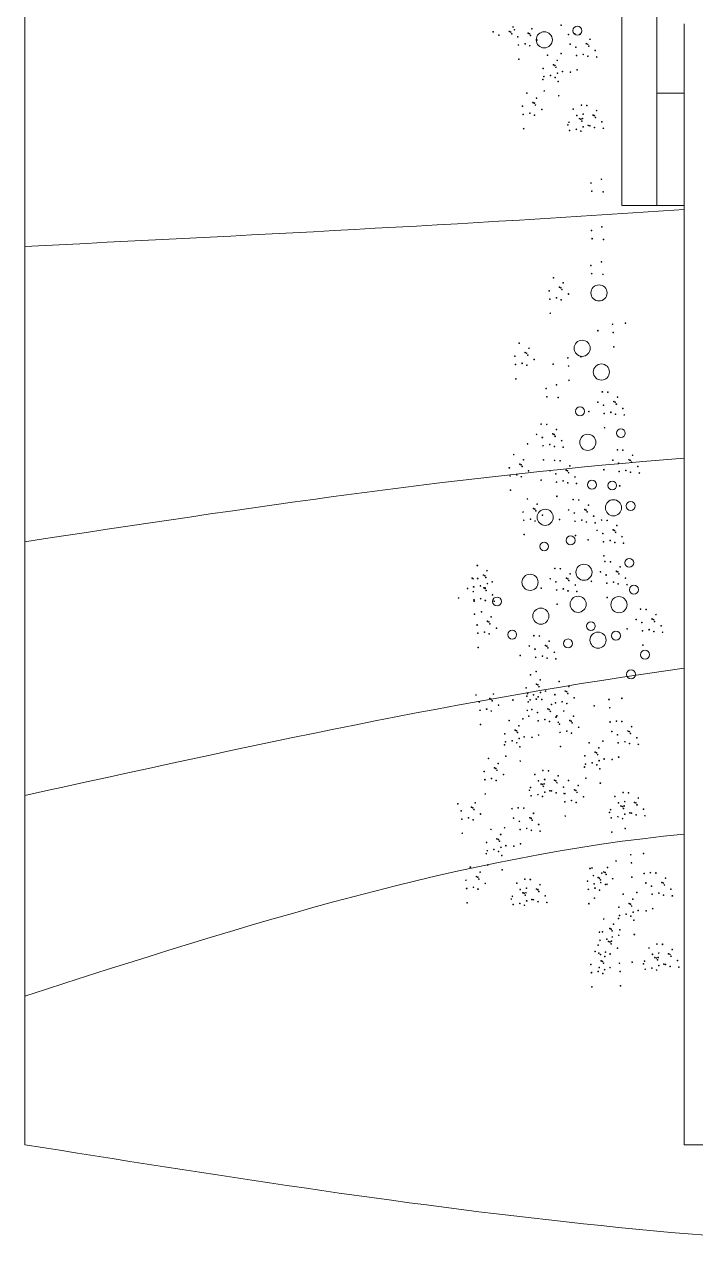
# Model space of a CAD drawing. Header units: millimetres. Extents: x 19901 to 59163, y 13732 to 30178.
# Drawn here: x 37666 to 37971, y 26802 to 27366 of the extents above; entities that cross this region are included whole.
import ezdxf

# ---------------------------------------------------------------- set-up
doc = ezdxf.new("R2010")
doc.units = ezdxf.units.MM
doc.layers.get('0').update_dxf_attribs({"lineweight": 18})
for name, color, linetype, lineweight in [('Curve di livello', 6, 'Continuous', 9), ('Pavimentazione esterna', 51, 'Continuous', 15), ('Vegetazione', 53, 'Continuous', 9), ('Verde', 86, 'Continuous', 5), ('Wall', 255, 'Continuous', 20)]:
    doc.layers.add(name, color=color, linetype=linetype, lineweight=lineweight)

msp = doc.modelspace()

# ---------------------------------------------------------------- linework, layer by layer
for p, q in [((37665.74, 27388.88), (37665.74, 27264.85)), ((37665.74, 27388.88), (37665.74, 27264.85)), ((37665.74, 27264.85), (37665.74, 27130.54)), ((37665.74, 27264.85), (37665.74, 27130.54)), ((37665.74, 27130.54), (37665.74, 27015.08)), ((37665.74, 27130.54), (37665.74, 27015.08)), ((37665.74, 27015.08), (37665.74, 26923.8)), ((37665.74, 27015.08), (37665.74, 26923.8)), ((37665.76, 26923.86), (37665.83, 26856.18)), ((37665.76, 26923.86), (37665.83, 26856.18))]:
    msp.add_line(p, q)
at = {"layer": 'Curve di livello'}
for points in [[(37665.74, 27264.85), (37765.81, 27269.86), (37865.88, 27274.86), (37965.82, 27281.63)], [(37665.74, 27130.54), (37765.66, 27145.66), (37865.58, 27160.79), (37965.82, 27168.52)], [(37665.74, 27015.08), (37765.76, 27037.12), (37865.79, 27059.16), (37965.82, 27073.01)], [(37665.76, 26923.86), (37765.62, 26955.93), (37865.48, 26988), (37965.82, 26997.47)]]:
    msp.add_open_spline(points, degree=3, dxfattribs=at)
msp.add_open_spline([(37665.83, 26856.18), (37835.32, 26829.23), (38152.79, 26778.76), (38635.41, 26892.88), (39036.5, 26801.27), (39289.47, 26819.62), (39375.91, 26827.5)], degree=3, knots=[0, 0, 0, 0, 510.207258, 955.712193, 1456.747415, 1716.625225, 1716.625225, 1716.625225, 1716.625225], dxfattribs=at)
at = {"layer": 'Pavimentazione esterna'}
msp.add_line((37953.37, 27283.51), (37965.82, 27283.51), dxfattribs=at)
for points in [[(37965.82, 27334.51), (37953.37, 27334.51), (37953.37, 27409.51)], [(37937.37, 27384.51), (37953.37, 27384.51), (37953.37, 27283.51), (37937.37, 27283.51), (37937.37, 27384.51)]]:
    msp.add_lwpolyline(points, dxfattribs=at)
at = {"layer": 'Vegetazione'}
for centre, radius in [((37917.2, 27363), 2.02), ((37902.13, 27358.84), 3.67), ((37927.03, 27243.71), 3.67), ((37919.37, 27218.52), 3.67), ((37928.11, 27207.72), 3.67), ((37918.4, 27189.82), 2.02), ((37921.92, 27175.74), 3.67), ((37936.98, 27179.91), 2.02), ((37923.84, 27156.45), 2.02), ((37933.04, 27156.11), 2.02), ((37902.55, 27141.64), 3.67), ((37933.6, 27145.97), 3.67), ((37941.46, 27146.79), 2.02), ((37902.08, 27128.34), 2.02), ((37914.1, 27131.13), 2.02), ((37940.79, 27120.92), 2.02), ((37920.18, 27116.63), 3.67), ((37895.66, 27112.05), 3.67), ((37917.52, 27102.06), 3.67), ((37936.1, 27101.88), 3.67), ((37942.92, 27108.7), 2.02), ((37880.64, 27103.35), 2.02), ((37900.57, 27096.68), 3.67), ((37887.54, 27088.24), 2.02), ((37923.33, 27092.1), 2.02), ((37926.59, 27085.75), 3.67), ((37934.75, 27087.76), 2.02), ((37912.95, 27084.25), 2.02), ((37947.97, 27079.14), 2.02), ((37941.6, 27070.19), 2.02)]:
    msp.add_circle(centre, radius, dxfattribs=at)
at = {"layer": 'Verde'}
for centre in [(37887.88, 27364.68), (37909.81, 27365.46), (37878.87, 27362.45), (37881.47, 27361.03), (37886.19, 27362.68), (37886.83, 27362.41), (37887.31, 27361.57), (37888.52, 27363.43), (37890.04, 27360.23), (37894.77, 27361.89), (37895.41, 27361.62), (37895.88, 27360.78), (37896.46, 27363.89), (37913.15, 27361.22), (37915.99, 27361.57), (37918.5, 27361.42), (37922.93, 27359.1), (37890.35, 27356.51), (37893.4, 27357.03), (37895.51, 27356.16), (37898.83, 27358.8), (37913.91, 27356.87), (37916.52, 27355.44), (37921.24, 27357.1), (37921.88, 27356.82), (37922.36, 27355.99), (37925.3, 27354.01), (37890.56, 27350.01), (37903.59, 27351.8), (37908.03, 27349.48), (37909.82, 27352.56), (37916.83, 27351.72), (37919.87, 27352.24), (37921.98, 27351.36), (37925.98, 27351.04), (37901.61, 27345.82), (37901.92, 27342.1), (37904.97, 27342.62), (37906.34, 27347.48), (37906.98, 27347.2), (37907.45, 27346.37), (37908.18, 27343.63), (37910.4, 27344.39), (37914.02, 27344.17), (37917.03, 27345.22), (37901.48, 27340.74), (37907.08, 27341.74), (37908.49, 27339.91), (37894.22, 27334.63), (37898.65, 27332.31), (37902.13, 27335.6), (37908.69, 27333.41), (37892.24, 27328.65), (37895.59, 27325.44), (37896.96, 27330.31), (37897.6, 27330.03), (37898.08, 27329.19), (37901.03, 27327.22), (37915.34, 27327.32), (37919.01, 27329.12), (37921.52, 27328.97), (37925.95, 27326.65), (37892.55, 27324.93), (37897.7, 27324.57), (37912.84, 27320.11), (37913.36, 27321.34), (37916.93, 27324.42), (37918.09, 27323), (37918.73, 27322.72), (37919.2, 27321.88), (37919.54, 27322.99), (37919.77, 27325), (37922.15, 27319.91), (37922.89, 27319.79), (37924.26, 27324.65), (37924.9, 27324.38), (37925.38, 27323.54), (37928.32, 27321.56), (37892.75, 27318.43), (37913.67, 27317.62), (37916.71, 27318.13), (37918.83, 27317.26), (37919.85, 27319.27), (37925, 27318.92), (37929, 27318.6), (37923.39, 27293.74), (37928.11, 27295.4), (37923.7, 27290.02), (37928.86, 27289.66), (37923.63, 27272.12), (37928.36, 27273.77), (37923.94, 27268.39), (37929.1, 27268.04), (37928.1, 27257.87), (37923.38, 27256.21), (37923.69, 27252.49), (37928.84, 27252.13), (37906.32, 27250.63), (37909.07, 27246.31), (37910.75, 27248.31), (37904.34, 27244.65), (37904.65, 27240.93), (37907.69, 27241.45), (37909.71, 27246.04), (37909.81, 27240.58), (37910.18, 27245.2), (37913.13, 27243.22), (37904.85, 27234.43), (37933.21, 27229.43), (37939.05, 27229.97), (37926.52, 27226.54), (37933.52, 27225.7), (37890.71, 27220.85), (37895.15, 27218.53), (37933.73, 27219.2), (37888.73, 27214.88), (37893.46, 27216.54), (37894.1, 27216.26), (37894.58, 27215.42), (37897.52, 27213.44), (37912.9, 27214.16), (37918.74, 27214.71), (37889.04, 27211.15), (37892.09, 27211.67), (37894.2, 27210.8), (37906.2, 27211.28), (37913.21, 27210.44), (37889.25, 27204.65), (37907.67, 27201.87), (37913.41, 27203.94), (37902.95, 27200.21), (37903.26, 27196.48), (37908.42, 27196.13), (37928.55, 27198.72), (37931.06, 27198.56), (37935.49, 27196.25), (37926.47, 27194.02), (37929.08, 27192.59), (37933.8, 27194.25), (37934.44, 27193.97), (37934.92, 27193.13), (37937.86, 27191.16), (37922.38, 27189.7), (37929.39, 27188.87), (37932.43, 27189.38), (37934.54, 27188.51), (37938.54, 27188.19), (37898.65, 27179.36), (37900.72, 27184.06), (37903.23, 27183.91), (37905.98, 27179.59), (37906.62, 27179.31), (37907.67, 27181.59), (37929.59, 27182.37), (37894.56, 27175.05), (37901.25, 27177.93), (37901.56, 27174.21), (37904.61, 27174.72), (37906.72, 27173.85), (37907.09, 27178.47), (37910.04, 27176.5), (37910.72, 27173.53), (37888.21, 27170.15), (37892.64, 27167.83), (37901.77, 27167.71), (37906.82, 27167.51), (37909.33, 27167.36), (37933.31, 27167.61), (37935.39, 27172.31), (37937.9, 27172.16), (37940.64, 27167.84), (37941.28, 27167.56), (37942.33, 27169.84), (37886.23, 27164.17), (37890.95, 27165.83), (37891.59, 27165.55), (37892.07, 27164.72), (37895.01, 27162.74), (37904.75, 27162.82), (37912.07, 27163.05), (37912.71, 27162.77), (37913.19, 27161.93), (37913.76, 27165.05), (37929.22, 27163.3), (37935.92, 27166.18), (37936.23, 27162.46), (37939.27, 27162.97), (37941.38, 27162.1), (37941.76, 27166.72), (37944.7, 27164.75), (37945.38, 27161.78), (37886.54, 27160.45), (37889.58, 27160.97), (37891.69, 27160.09), (37900.65, 27158.5), (37907.35, 27161.39), (37907.66, 27157.67), (37910.7, 27158.18), (37912.81, 27157.31), (37916.14, 27159.96), (37916.81, 27156.99), (37886.74, 27153.95), (37907.86, 27151.17), (37936.43, 27155.96), (37894.45, 27149.98), (37897.2, 27145.67), (37897.84, 27145.39), (37898.89, 27147.67), (37913.21, 27144.98), (37915.28, 27149.68), (37917.79, 27149.52), (37920.54, 27145.21), (37921.17, 27144.93), (37922.22, 27147.21), (37892.47, 27144.01), (37892.78, 27140.29), (37895.83, 27140.8), (37897.94, 27139.93), (37898.31, 27144.55), (37901.26, 27142.58), (37909.12, 27140.66), (37915.81, 27143.55), (37916.12, 27139.83), (37919.16, 27140.34), (37921.28, 27139.47), (37921.65, 27144.09), (37924.6, 27142.12), (37925.28, 27139.15), (37928.21, 27140.38), (37930.72, 27140.23), (37892.99, 27133.79), (37926.14, 27135.69), (37928.74, 27134.26), (37933.47, 27135.92), (37934.1, 27135.64), (37934.58, 27134.8), (37935.15, 27137.91), (37916.32, 27133.33), (37922.05, 27131.37), (37929.05, 27130.54), (37932.09, 27131.05), (37934.21, 27130.18), (37937.53, 27132.82), (37938.21, 27129.86), (37929.25, 27124.04), (37871.67, 27119.67), (37876.1, 27117.35), (37906.92, 27118.4), (37909.43, 27118.25), (37927.66, 27116.81), (37929.73, 27121.51), (37932.24, 27121.36), (37934.99, 27117.05), (37935.63, 27116.77), (37936.67, 27119.04), (37869.31, 27113.95), (37869.69, 27113.69), (37871.82, 27113.8), (37874.41, 27115.35), (37875.05, 27115.07), (37875.53, 27114.23), (37876.25, 27111.48), (37878.48, 27112.26), (37904.85, 27113.7), (37907.45, 27112.28), (37912.18, 27113.94), (37912.82, 27113.66), (37913.29, 27112.82), (37913.87, 27115.93), (37923.57, 27112.5), (37930.26, 27115.39), (37930.57, 27111.66), (37933.61, 27112.18), (37935.73, 27111.31), (37936.1, 27115.93), (37939.05, 27113.95), (37939.73, 27110.99), (37867.24, 27109.25), (37869.84, 27107.83), (37870, 27109.97), (37873.04, 27110.48), (37874.57, 27109.48), (37875.15, 27109.61), (37875.2, 27109.21), (37875.68, 27108.37), (37878.63, 27106.39), (37900.76, 27109.39), (37907.76, 27108.55), (37910.8, 27109.07), (37912.92, 27108.2), (37916.24, 27110.84), (37916.92, 27107.88), (37863.15, 27104.94), (37870.15, 27104.1), (37870.2, 27103.47), (37873.19, 27104.62), (37875.31, 27103.75), (37879.31, 27103.43), (37907.96, 27102.05), (37930.77, 27105.16), (37945.98, 27099.84), (37870.35, 27097.6), (37873.55, 27098.62), (37876.3, 27094.3), (37877.99, 27096.3), (37943.91, 27095.14), (37948.49, 27099.69), (37951.24, 27095.37), (37951.88, 27095.1), (37952.35, 27094.26), (37952.93, 27097.37), (37871.57, 27092.64), (37871.88, 27088.92), (37874.92, 27089.44), (37876.94, 27094.02), (37877.04, 27088.56), (37877.41, 27093.19), (37880.36, 27091.21), (37939.82, 27090.83), (37946.51, 27093.71), (37946.82, 27089.99), (37949.86, 27090.51), (37951.98, 27089.64), (37955.3, 27092.28), (37955.98, 27089.32), (37895.31, 27083.08), (37897.38, 27087.78), (37899.89, 27087.63), (37902.64, 27083.31), (37903.28, 27083.03), (37904.32, 27085.31), (37947.03, 27083.49), (37872.08, 27082.42), (37891.22, 27078.77), (37897.91, 27081.65), (37898.22, 27077.93), (37901.26, 27078.44), (37903.38, 27077.57), (37903.75, 27082.19), (37906.7, 27080.22), (37907.38, 27077.25), (37895.87, 27069.99), (37898.42, 27071.43), (37900.31, 27067.67), (37908.93, 27066.92), (37871.04, 27060.77), (37878.98, 27061.23), (37893.89, 27064.01), (37894.2, 27060.29), (37894.54, 27061.4), (37897.25, 27060.81), (37898.62, 27065.67), (37899.26, 27065.39), (37899.73, 27064.56), (37900.38, 27061.94), (37902.68, 27062.58), (37906.95, 27060.94), (37911.68, 27062.6), (37912.32, 27062.32), (37912.79, 27061.49), (37913.37, 27064.6), (37872.57, 27057.58), (37877.29, 27059.23), (37877.93, 27058.96), (37878.41, 27058.12), (37881.35, 27056.14), (37887.84, 27058.52), (37894.85, 27057.68), (37895.67, 27058.56), (37898.51, 27058.91), (37899.36, 27059.94), (37901.02, 27058.76), (37905.45, 27056.44), (37907.26, 27057.22), (37910.3, 27057.74), (37912.42, 27056.86), (37915.74, 27059.51), (37924.89, 27055.85), (37931.58, 27058.73), (37931.89, 27055.01), (37937.42, 27059.28), (37872.88, 27053.85), (37875.92, 27054.37), (37878.03, 27053.5), (37886.12, 27049.14), (37892.34, 27049.9), (37894.41, 27053.79), (37895.05, 27051.18), (37896.44, 27054.21), (37899.04, 27052.78), (37899.35, 27049.06), (37902.39, 27049.58), (37903.76, 27054.44), (37904.4, 27054.16), (37904.88, 27053.33), (37907.46, 27050.72), (37907.83, 27051.35), (37910.97, 27053.5), (37913.72, 27049.19), (37915.4, 27051.18), (37873.08, 27047.35), (37888.86, 27044.82), (37889.5, 27044.54), (37889.98, 27043.71), (37890.55, 27046.82), (37904.5, 27048.71), (37908.5, 27048.39), (37908.99, 27047.53), (37909.3, 27043.8), (37912.34, 27044.32), (37914.36, 27048.91), (37914.46, 27043.45), (37914.83, 27048.07), (37917.78, 27046.09), (37932.09, 27048.51), (37932.86, 27044.16), (37934.94, 27048.86), (37937.44, 27048.71), (37940.19, 27044.4), (37940.83, 27044.12), (37941.88, 27046.39), (37884.01, 27038.09), (37884.13, 27043.16), (37884.45, 27039.44), (37887.49, 27039.96), (37889.6, 27039.09), (37890.7, 27040.97), (37892.92, 27041.73), (37896.54, 27041.51), (37899.55, 27042.56), (37922.54, 27039.09), (37928.77, 27039.85), (37935.46, 27042.74), (37935.77, 27039.01), (37938.82, 27039.53), (37940.93, 27038.66), (37941.31, 27043.28), (37944.25, 27041.3), (37944.93, 27038.34), (37884.65, 27032.94), (37891.01, 27037.25), (37909.5, 27037.3), (37920.56, 27033.12), (37925.29, 27034.78), (37925.93, 27034.5), (37926.4, 27033.66), (37926.97, 27036.77), (37935.98, 27032.51), (37876.74, 27031.97), (37879.49, 27027.65), (37880.12, 27027.37), (37880.6, 27026.53), (37881.17, 27029.65), (37891.21, 27030.75), (37901.53, 27026.46), (37920.43, 27028.04), (37920.87, 27029.39), (37923.91, 27029.91), (37926.03, 27029.04), (37927.13, 27030.92), (37927.44, 27027.2), (37929.35, 27031.68), (37932.97, 27031.47), (37874.76, 27025.99), (37875.07, 27022.27), (37878.11, 27022.78), (37880.23, 27021.91), (37883.55, 27024.56), (37897.86, 27024.66), (37899.46, 27021.76), (37902.3, 27022.34), (37904.04, 27026.31), (37906.78, 27021.99), (37907.42, 27021.72), (37907.9, 27020.88), (37908.47, 27023.99), (37913.17, 27021.92), (37921.07, 27022.89), (37875.27, 27015.77), (37895.36, 27017.45), (37895.88, 27018.68), (37899.24, 27015.47), (37900.61, 27020.34), (37901.25, 27020.06), (37901.72, 27019.23), (37902.06, 27020.34), (37902.37, 27016.61), (37904.67, 27017.25), (37905.41, 27017.13), (37907.52, 27016.26), (37910.85, 27018.9), (37911.19, 27015.94), (37911.52, 27015.94), (37915.91, 27017.6), (37916.55, 27017.32), (37917.03, 27016.49), (37917.6, 27019.6), (37927.64, 27020.7), (37937.96, 27016.41), (37940.46, 27016.26), (37862.78, 27011.29), (37869.03, 27009.76), (37870.72, 27011.75), (37896.19, 27014.96), (37901.35, 27014.6), (37911.5, 27012.22), (37914.54, 27012.74), (37916.65, 27011.87), (37919.98, 27014.51), (37934.29, 27014.61), (37935.88, 27011.71), (37937.04, 27010.29), (37937.67, 27010.02), (37938.48, 27010.29), (37938.72, 27012.29), (37943.21, 27011.95), (37943.85, 27011.67), (37944.32, 27010.83), (37944.9, 27013.94), (37864.31, 27008.1), (37864.62, 27004.37), (37867.66, 27004.89), (37869.67, 27009.48), (37869.78, 27004.02), (37870.15, 27008.64), (37873.1, 27006.66), (37887.41, 27009.08), (37888.18, 27004.73), (37890.25, 27009.43), (37892.76, 27009.28), (37895.51, 27004.96), (37896.15, 27004.69), (37897.19, 27006.96), (37911.7, 27005.72), (37931.79, 27007.4), (37932.31, 27008.63), (37932.62, 27004.91), (37935.66, 27005.43), (37937.78, 27004.56), (37938.15, 27009.18), (37938.79, 27006.57), (37941.1, 27007.2), (37941.84, 27007.08), (37943.95, 27006.21), (37947.27, 27008.85), (37947.95, 27005.89), (37877.86, 26999.66), (37884.09, 27000.42), (37890.78, 27003.3), (37891.09, 26999.58), (37894.13, 27000.1), (37896.25, 26999.23), (37896.62, 27003.85), (37899.57, 27001.87), (37900.25, 26998.91), (37932.82, 26998.41), (37939, 27000.06), (37864.82, 26997.87), (37875.88, 26993.68), (37880.6, 26995.34), (37881.24, 26995.07), (37881.72, 26994.23), (37882.29, 26997.34), (37891.29, 26993.08), (37875.75, 26988.61), (37876.19, 26989.96), (37879.23, 26990.48), (37881.34, 26989.61), (37882.44, 26991.49), (37882.75, 26987.77), (37884.67, 26992.25), (37888.28, 26992.03), (37941.45, 26988.13), (37947.29, 26988.68), (37868.48, 26982.49), (37876.39, 26983.46), (37922.93, 26981.83), (37923.84, 26982.07), (37930.87, 26982.29), (37934.76, 26985.25), (37941.76, 26984.41), (37866.5, 26976.51), (37871.23, 26978.17), (37871.87, 26977.89), (37872.34, 26977.06), (37872.92, 26980.17), (37882.96, 26981.27), (37893.27, 26976.98), (37895.78, 26976.83), (37921.86, 26976.09), (37924.46, 26978.64), (37926.58, 26977.75), (37927.22, 26977.48), (37927.7, 26976.64), (37928.27, 26979.75), (37929.19, 26980.3), (37929.83, 26980.02), (37930.3, 26979.18), (37933.25, 26977.2), (37941.96, 26977.91), (37947.56, 26979.62), (37950.4, 26979.97), (37952.91, 26979.82), (37957.35, 26977.5), (37866.81, 26972.79), (37869.86, 26973.31), (37871.97, 26972.43), (37875.29, 26975.08), (37889.61, 26975.18), (37891.2, 26972.28), (37892.35, 26970.86), (37892.99, 26970.58), (37893.8, 26970.86), (37894.04, 26972.86), (37898.53, 26972.52), (37899.17, 26972.24), (37899.64, 26971.4), (37900.21, 26974.51), (37922.17, 26972.37), (37924.77, 26974.91), (37925.21, 26972.89), (37927.32, 26972.02), (37927.81, 26975.43), (37929.93, 26974.56), (37930.65, 26974.66), (37938.01, 26970.2), (37944.24, 26970.96), (37948.33, 26975.27), (37950.93, 26973.85), (37951.24, 26970.12), (37954.29, 26970.64), (37955.66, 26975.5), (37956.3, 26975.23), (37956.77, 26974.39), (37959.72, 26972.41), (37867.02, 26966.29), (37887.11, 26967.97), (37887.63, 26969.2), (37887.94, 26965.48), (37890.98, 26966), (37893.09, 26965.12), (37893.47, 26969.75), (37894.11, 26967.13), (37896.42, 26967.77), (37897.15, 26967.65), (37899.27, 26966.78), (37902.59, 26969.42), (37903.27, 26966.46), (37922.37, 26965.87), (37924.97, 26968.41), (37940.76, 26965.88), (37941.39, 26965.61), (37941.87, 26964.77), (37942.44, 26967.88), (37956.4, 26969.77), (37960.4, 26969.45), (37929.19, 26958.88), (37935.9, 26959.15), (37936.03, 26964.23), (37936.34, 26960.5), (37939.38, 26961.02), (37941.5, 26960.15), (37942.6, 26962.03), (37944.82, 26962.79), (37948.44, 26962.57), (37951.45, 26963.62), (37931.94, 26954.57), (37932.58, 26954.29), (37933.05, 26953.45), (37933.62, 26956.56), (37936.54, 26954), (37942.91, 26958.31), (37927.21, 26952.91), (37927.52, 26949.18), (37928.64, 26953.03), (37930.56, 26949.7), (37931.38, 26948.71), (37932.02, 26948.43), (37932.5, 26947.6), (37932.68, 26948.83), (37933.07, 26950.71), (37936, 26951.47), (37943.11, 26951.81), (37925.26, 26944.17), (37926.66, 26947.05), (37926.97, 26943.33), (37927.72, 26942.68), (37930.01, 26943.85), (37932.12, 26942.97), (37935.44, 26945.62), (37949.76, 26945.72), (37951.35, 26942.82), (37953.42, 26947.52), (37954.19, 26943.4), (37955.93, 26947.37), (37958.68, 26943.06), (37959.32, 26942.78), (37960.37, 26945.05), (37923.28, 26938.19), (37927.17, 26936.83), (37928.01, 26939.85), (37928.65, 26939.57), (37929.12, 26938.73), (37929.7, 26941.85), (37932.07, 26936.76), (37936.31, 26938.73), (37942.15, 26939.27), (37947.26, 26938.51), (37947.78, 26939.74), (37951.13, 26936.54), (37952.5, 26941.4), (37953.14, 26941.12), (37953.62, 26940.29), (37953.95, 26941.4), (37954.26, 26937.67), (37956.57, 26938.31), (37957.31, 26938.19), (37959.42, 26937.32), (37959.79, 26941.94), (37962.74, 26939.96), (37963.42, 26937), (37923.59, 26934.47), (37926.64, 26934.98), (37928.75, 26934.11), (37929.61, 26935.84), (37936.62, 26935.01), (37948.09, 26936.02), (37953.25, 26935.67), (37923.8, 26927.97), (37936.82, 26928.51)]:
    msp.add_circle(centre, 0.158, dxfattribs=at)
at = {"layer": 'Wall'}
for q in [(37965.82, 27366.17), (37975.82, 26856.17)]:
    msp.add_line((37965.82, 26856.17), q, dxfattribs=at)

doc.saveas('drawing.dxf')
